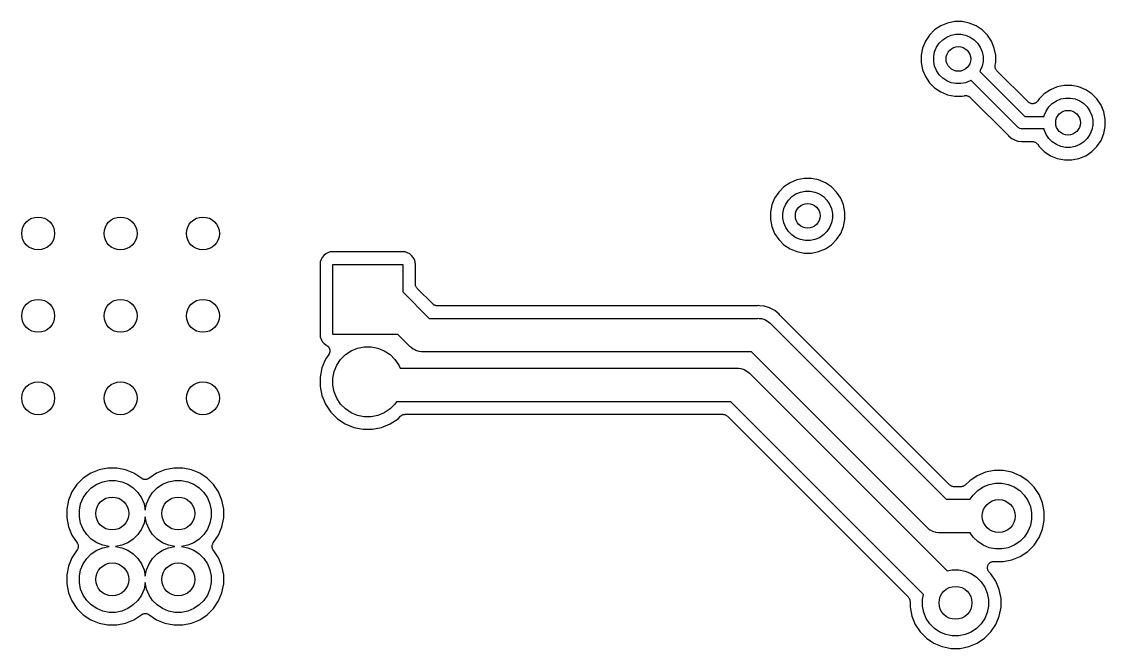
# Model space of a CAD drawing. Extents: x 0.48 to 2.43, y -7.79 to -4.85.
# Drawn here: x 0.992 to 1.51, y -6.706 to -6.407 of the extents above; entities that cross this region are included whole.
import ezdxf

# ---------------------------------------------------------------- set-up
doc = ezdxf.new("R2010")
doc.units = 0
doc.header["$MEASUREMENT"] = 0
doc.layers.add('BLACK', color=7, linetype='CONTINUOUS')

msp = doc.modelspace()

# ---------------------------------------------------------------- linework, layer by layer
at = {"layer": 'BLACK', "linetype": 'CONTINUOUS'}
for p, q in [((1.43131, -6.40864), (1.42839, -6.41059)), ((1.43455, -6.4073), (1.43131, -6.40864)), ((1.43799, -6.40662), (1.43455, -6.4073)), ((1.4415, -6.40662), (1.43799, -6.40662)), ((1.44494, -6.4073), (1.4415, -6.40662)), ((1.44818, -6.40864), (1.44494, -6.4073)), ((1.4511, -6.41059), (1.44818, -6.40864)), ((1.42591, -6.41307), (1.42396, -6.41599)), ((1.42839, -6.41059), (1.42591, -6.41307)), ((1.43057, -6.4169), (1.43222, -6.41525)), ((1.43222, -6.41525), (1.43415, -6.41396)), ((1.43415, -6.41396), (1.4363, -6.41307)), ((1.4363, -6.41307), (1.43858, -6.41262)), ((1.43858, -6.41262), (1.44091, -6.41262)), ((1.44091, -6.41262), (1.44319, -6.41307)), ((1.44319, -6.41307), (1.44534, -6.41396)), ((1.44534, -6.41396), (1.44727, -6.41525)), ((1.44727, -6.41525), (1.44892, -6.4169)), ((1.45358, -6.41307), (1.4511, -6.41059)), ((1.45553, -6.41599), (1.45358, -6.41307)), ((1.42262, -6.41923), (1.42193, -6.42267)), ((1.42396, -6.41599), (1.42262, -6.41923)), ((1.42839, -6.42098), (1.42928, -6.41883)), ((1.42928, -6.41883), (1.43057, -6.4169)), ((1.44892, -6.4169), (1.45021, -6.41883)), ((1.45021, -6.41883), (1.4511, -6.42098)), ((1.45687, -6.41923), (1.45553, -6.41599)), ((1.45756, -6.42267), (1.45687, -6.41923)), ((1.42193, -6.42267), (1.42193, -6.42618)), ((1.42793, -6.42327), (1.42839, -6.42098)), ((1.42793, -6.42559), (1.42793, -6.42327)), ((1.42839, -6.42787), (1.42793, -6.42559)), ((1.4511, -6.42098), (1.45156, -6.42327)), ((1.45156, -6.42559), (1.4511, -6.42787)), ((1.45156, -6.42327), (1.45156, -6.42559)), ((1.45756, -6.42618), (1.45756, -6.42267)), ((1.42193, -6.42618), (1.42262, -6.42962)), ((1.42262, -6.42962), (1.42396, -6.43287)), ((1.42928, -6.43002), (1.42839, -6.42787)), ((1.43057, -6.43196), (1.42928, -6.43002)), ((1.45021, -6.43002), (1.44996, -6.4304)), ((1.44996, -6.4304), (1.47148, -6.45192)), ((1.4511, -6.42787), (1.45021, -6.43002)), ((1.45726, -6.42794), (1.45729, -6.42766)), ((1.45726, -6.42795), (1.45726, -6.42794)), ((1.45726, -6.42797), (1.45726, -6.42795)), ((1.45729, -6.42824), (1.45726, -6.42797)), ((1.45729, -6.42766), (1.45732, -6.42739)), ((1.45731, -6.42852), (1.45729, -6.42824)), ((1.45731, -6.42854), (1.45731, -6.42852)), ((1.45732, -6.42855), (1.45731, -6.42854)), ((1.45732, -6.42739), (1.45756, -6.42618)), ((1.4574, -6.42882), (1.45732, -6.42855)), ((1.45747, -6.42909), (1.4574, -6.42882)), ((1.45748, -6.4291), (1.45747, -6.42909)), ((1.45748, -6.42911), (1.45748, -6.4291)), ((1.45761, -6.42936), (1.45748, -6.42911)), ((1.45774, -6.42961), (1.45761, -6.42936)), ((1.45775, -6.42962), (1.45774, -6.42961)), ((1.45776, -6.42963), (1.45775, -6.42962)), ((1.45793, -6.42984), (1.45776, -6.42963)), ((1.45811, -6.43006), (1.45793, -6.42984)), ((1.45813, -6.43008), (1.45811, -6.43006)), ((1.45814, -6.43009), (1.45813, -6.43008)), ((1.45813, -6.43008), (1.45813, -6.43008)), ((1.45813, -6.43008), (1.45813, -6.43008)), ((1.47303, -6.44499), (1.45814, -6.43009)), ((1.42396, -6.43287), (1.42591, -6.43578)), ((1.42591, -6.43578), (1.42839, -6.43826)), ((1.43222, -6.4336), (1.43057, -6.43196)), ((1.43415, -6.4349), (1.43222, -6.4336)), ((1.4363, -6.43579), (1.43415, -6.4349)), ((1.43858, -6.43624), (1.4363, -6.43579)), ((1.44091, -6.43624), (1.43858, -6.43624)), ((1.44319, -6.43579), (1.44091, -6.43624)), ((1.44534, -6.4349), (1.44319, -6.43579)), ((1.44572, -6.43464), (1.44534, -6.4349)), ((1.46801, -6.45694), (1.44572, -6.43464)), ((1.42839, -6.43826), (1.43131, -6.44021)), ((1.43131, -6.44021), (1.43455, -6.44156)), ((1.43455, -6.44156), (1.43799, -6.44224)), ((1.48077, -6.44109), (1.47829, -6.44357)), ((1.48369, -6.43914), (1.48077, -6.44109)), ((1.48693, -6.43779), (1.48369, -6.43914)), ((1.49037, -6.43711), (1.48693, -6.43779)), ((1.49388, -6.43711), (1.49037, -6.43711)), ((1.49732, -6.43779), (1.49388, -6.43711)), ((1.50056, -6.43914), (1.49732, -6.43779)), ((1.50348, -6.44109), (1.50056, -6.43914)), ((1.50596, -6.44357), (1.50348, -6.44109)), ((1.43799, -6.44224), (1.4415, -6.44224)), ((1.4415, -6.44224), (1.4427, -6.442)), ((1.4427, -6.442), (1.44272, -6.442)), ((1.44272, -6.442), (1.44274, -6.44199)), ((1.44272, -6.442), (1.44272, -6.442)), ((1.44272, -6.442), (1.44272, -6.442)), ((1.44274, -6.44199), (1.44303, -6.44197)), ((1.44303, -6.44197), (1.4433, -6.44194)), ((1.4433, -6.44194), (1.44331, -6.44194)), ((1.44331, -6.44194), (1.44333, -6.44194)), ((1.44333, -6.44194), (1.4436, -6.44197)), ((1.4436, -6.44197), (1.44388, -6.442)), ((1.44388, -6.442), (1.4439, -6.44201)), ((1.4439, -6.44201), (1.44391, -6.44201)), ((1.44391, -6.44201), (1.44417, -6.44209)), ((1.44417, -6.44209), (1.44444, -6.44217)), ((1.44444, -6.44217), (1.44445, -6.44218)), ((1.44445, -6.44218), (1.44447, -6.44218)), ((1.44447, -6.44218), (1.44471, -6.44232)), ((1.44471, -6.44232), (1.44496, -6.44245)), ((1.44496, -6.44245), (1.44497, -6.44246)), ((1.44497, -6.44246), (1.44498, -6.44247)), ((1.44498, -6.44247), (1.44519, -6.44264)), ((1.44519, -6.44264), (1.44541, -6.44282)), ((1.44541, -6.44282), (1.46346, -6.46087)), ((1.47325, -6.44517), (1.47303, -6.44499)), ((1.47347, -6.44535), (1.47325, -6.44517)), ((1.47348, -6.44535), (1.47347, -6.44535)), ((1.47348, -6.44536), (1.47348, -6.44535)), ((1.47373, -6.44549), (1.47348, -6.44536)), ((1.47398, -6.44563), (1.47373, -6.44549)), ((1.47399, -6.44563), (1.47398, -6.44563)), ((1.474, -6.44564), (1.47399, -6.44563)), ((1.47427, -6.44572), (1.474, -6.44564)), ((1.47454, -6.4458), (1.47427, -6.44572)), ((1.47455, -6.4458), (1.47454, -6.4458)), ((1.47456, -6.44581), (1.47455, -6.4458)), ((1.47484, -6.44583), (1.47456, -6.44581)), ((1.47512, -6.44587), (1.47484, -6.44583)), ((1.47513, -6.44586), (1.47512, -6.44587)), ((1.47514, -6.44587), (1.47513, -6.44586)), ((1.47543, -6.44584), (1.47514, -6.44587)), ((1.47571, -6.44581), (1.47543, -6.44584)), ((1.47572, -6.44581), (1.47571, -6.44581)), ((1.476, -6.44573), (1.47572, -6.44581)), ((1.47572, -6.44581), (1.47572, -6.44581)), ((1.47627, -6.44565), (1.476, -6.44573)), ((1.47628, -6.44565), (1.47627, -6.44565)), ((1.47629, -6.44564), (1.47628, -6.44565)), ((1.47654, -6.44551), (1.47629, -6.44564)), ((1.47679, -6.44538), (1.47654, -6.44551)), ((1.4768, -6.44537), (1.47679, -6.44538)), ((1.47702, -6.44519), (1.4768, -6.44537)), ((1.4768, -6.44537), (1.4768, -6.44537)), ((1.47725, -6.44501), (1.47702, -6.44519)), ((1.47726, -6.445), (1.47725, -6.44501)), ((1.47725, -6.44501), (1.47725, -6.44501)), ((1.47744, -6.44479), (1.47726, -6.445)), ((1.47762, -6.44457), (1.47744, -6.44479)), ((1.47763, -6.44455), (1.47762, -6.44457)), ((1.47765, -6.44453), (1.47763, -6.44455)), ((1.47763, -6.44455), (1.47763, -6.44455)), ((1.47763, -6.44455), (1.47763, -6.44455)), ((1.47829, -6.44357), (1.47765, -6.44453)), ((1.48295, -6.44739), (1.4846, -6.44575)), ((1.4846, -6.44575), (1.48653, -6.44445)), ((1.48653, -6.44445), (1.48868, -6.44356)), ((1.48868, -6.44356), (1.49096, -6.44311)), ((1.49096, -6.44311), (1.49329, -6.44311)), ((1.49329, -6.44311), (1.49557, -6.44356)), ((1.49557, -6.44356), (1.49772, -6.44445)), ((1.49772, -6.44445), (1.49966, -6.44575)), ((1.49966, -6.44575), (1.5013, -6.44739)), ((1.50791, -6.44648), (1.50596, -6.44357)), ((1.50925, -6.44973), (1.50791, -6.44648)), ((1.47148, -6.45192), (1.48068, -6.45192)), ((1.48068, -6.45192), (1.48077, -6.45148)), ((1.48077, -6.45148), (1.48166, -6.44933)), ((1.48166, -6.44933), (1.48295, -6.44739)), ((1.5013, -6.44739), (1.50259, -6.44933)), ((1.50259, -6.44933), (1.50348, -6.45148)), ((1.50348, -6.45148), (1.50394, -6.45376)), ((1.50994, -6.45317), (1.50925, -6.44973)), ((1.46811, -6.45705), (1.46801, -6.45694)), ((1.46835, -6.45726), (1.46811, -6.45705)), ((1.50394, -6.45608), (1.50348, -6.45837)), ((1.50394, -6.45376), (1.50394, -6.45608)), ((1.50925, -6.46012), (1.50994, -6.45668)), ((1.50994, -6.45668), (1.50994, -6.45317)), ((1.46346, -6.46087), (1.46349, -6.4609)), ((1.46349, -6.4609), (1.46357, -6.461)), ((1.46357, -6.461), (1.46365, -6.46109)), ((1.46365, -6.46109), (1.46384, -6.46132)), ((1.46384, -6.46132), (1.46521, -6.46244)), ((1.46856, -6.45743), (1.46835, -6.45726)), ((1.4688, -6.45756), (1.46856, -6.45743)), ((1.46908, -6.45771), (1.4688, -6.45756)), ((1.46965, -6.45788), (1.46908, -6.45771)), ((1.47009, -6.45792), (1.46965, -6.45788)), ((1.47024, -6.45794), (1.47009, -6.45792)), ((1.47009, -6.45792), (1.47009, -6.45792)), ((1.47038, -6.45792), (1.47024, -6.45794)), ((1.48068, -6.45792), (1.47038, -6.45792)), ((1.48077, -6.45837), (1.48068, -6.45792)), ((1.48166, -6.46052), (1.48077, -6.45837)), ((1.48295, -6.46245), (1.48166, -6.46052)), ((1.50259, -6.46052), (1.5013, -6.46245)), ((1.50348, -6.45837), (1.50259, -6.46052)), ((1.50791, -6.46336), (1.50925, -6.46012)), ((1.46521, -6.46244), (1.46678, -6.46328)), ((1.46678, -6.46328), (1.46807, -6.46367)), ((1.46807, -6.46367), (1.46847, -6.46379)), ((1.46847, -6.46379), (1.46994, -6.46394)), ((1.46994, -6.46394), (1.46994, -6.46394)), ((1.46994, -6.46394), (1.47024, -6.46396)), ((1.47024, -6.46396), (1.47053, -6.46394)), ((1.47053, -6.46394), (1.47057, -6.46393)), ((1.47057, -6.46393), (1.4707, -6.46393)), ((1.4707, -6.46393), (1.47083, -6.46392)), ((1.47083, -6.46392), (1.47511, -6.46392)), ((1.47511, -6.46392), (1.47513, -6.46392)), ((1.47513, -6.46392), (1.47513, -6.46392)), ((1.47513, -6.46392), (1.47513, -6.46392)), ((1.47513, -6.46392), (1.47516, -6.46392)), ((1.47516, -6.46392), (1.47544, -6.46395)), ((1.47544, -6.46395), (1.47571, -6.46398)), ((1.47571, -6.46398), (1.47572, -6.46399)), ((1.47572, -6.46399), (1.47574, -6.46399)), ((1.47574, -6.46399), (1.47601, -6.46407)), ((1.47601, -6.46407), (1.47627, -6.46415)), ((1.47627, -6.46415), (1.47628, -6.46416)), ((1.47628, -6.46416), (1.4763, -6.46416)), ((1.4763, -6.46416), (1.47654, -6.4643)), ((1.47654, -6.4643), (1.47679, -6.46443)), ((1.47679, -6.46443), (1.4768, -6.46444)), ((1.4768, -6.46444), (1.47681, -6.46445)), ((1.47681, -6.46445), (1.47702, -6.46463)), ((1.47702, -6.46463), (1.47724, -6.4648)), ((1.47724, -6.4648), (1.47725, -6.46481)), ((1.47725, -6.46481), (1.47726, -6.46482)), ((1.47726, -6.46482), (1.47743, -6.46504)), ((1.47743, -6.46504), (1.47761, -6.46525)), ((1.47761, -6.46525), (1.47829, -6.46627)), ((1.47829, -6.46627), (1.48077, -6.46876)), ((1.4846, -6.4641), (1.48295, -6.46245)), ((1.48653, -6.46539), (1.4846, -6.4641)), ((1.48868, -6.46628), (1.48653, -6.46539)), ((1.49096, -6.46673), (1.48868, -6.46628)), ((1.49329, -6.46673), (1.49096, -6.46673)), ((1.49557, -6.46628), (1.49329, -6.46673)), ((1.49772, -6.46539), (1.49557, -6.46628)), ((1.49966, -6.4641), (1.49772, -6.46539)), ((1.5013, -6.46245), (1.49966, -6.4641)), ((1.50348, -6.46876), (1.50596, -6.46628)), ((1.50596, -6.46628), (1.50791, -6.46336)), ((1.48077, -6.46876), (1.48369, -6.47071)), ((1.48369, -6.47071), (1.48693, -6.47205)), ((1.48693, -6.47205), (1.49037, -6.47273)), ((1.49388, -6.47273), (1.49732, -6.47205)), ((1.49732, -6.47205), (1.50056, -6.47071)), ((1.50056, -6.47071), (1.50348, -6.46876)), ((1.49037, -6.47273), (1.49388, -6.47273)), ((1.36252, -6.48228), (1.35928, -6.48363)), ((1.36596, -6.4816), (1.36252, -6.48228)), ((1.36947, -6.4816), (1.36596, -6.4816)), ((1.37291, -6.48228), (1.36947, -6.4816)), ((1.37615, -6.48363), (1.37291, -6.48228)), ((1.35388, -6.48806), (1.35193, -6.49097)), ((1.35636, -6.48557), (1.35388, -6.48806)), ((1.35928, -6.48363), (1.35636, -6.48557)), ((1.36212, -6.48894), (1.36427, -6.48805)), ((1.36427, -6.48805), (1.36655, -6.4876)), ((1.36655, -6.4876), (1.36888, -6.4876)), ((1.36888, -6.4876), (1.37116, -6.48805)), ((1.37116, -6.48805), (1.37331, -6.48894)), ((1.37907, -6.48557), (1.37615, -6.48363)), ((1.38155, -6.48806), (1.37907, -6.48557)), ((1.3835, -6.49097), (1.38155, -6.48806)), ((1.35193, -6.49097), (1.35059, -6.49421)), ((1.35725, -6.49381), (1.35854, -6.49188)), ((1.35854, -6.49188), (1.36019, -6.49024)), ((1.36019, -6.49024), (1.36212, -6.48894)), ((1.37331, -6.48894), (1.37525, -6.49024)), ((1.37525, -6.49024), (1.37689, -6.49188)), ((1.37689, -6.49188), (1.37818, -6.49381)), ((1.38484, -6.49421), (1.3835, -6.49097)), ((1.35059, -6.49421), (1.34991, -6.49766)), ((1.34991, -6.49766), (1.34991, -6.50116)), ((1.35591, -6.49825), (1.35636, -6.49596)), ((1.35591, -6.50057), (1.35591, -6.49825)), ((1.35636, -6.49596), (1.35725, -6.49381)), ((1.37818, -6.49381), (1.37907, -6.49596)), ((1.37907, -6.49596), (1.37953, -6.49825)), ((1.37953, -6.49825), (1.37953, -6.50057)), ((1.38553, -6.49766), (1.38484, -6.49421)), ((1.38553, -6.50116), (1.38553, -6.49766)), ((1.34991, -6.50116), (1.35059, -6.5046)), ((1.35636, -6.50285), (1.35591, -6.50057)), ((1.35725, -6.505), (1.35636, -6.50285)), ((1.37907, -6.50285), (1.37818, -6.505)), ((1.37953, -6.50057), (1.37907, -6.50285)), ((1.38484, -6.5046), (1.38553, -6.50116)), ((1.35059, -6.5046), (1.35193, -6.50785)), ((1.35193, -6.50785), (1.35388, -6.51076)), ((1.35854, -6.50694), (1.35725, -6.505)), ((1.36019, -6.50858), (1.35854, -6.50694)), ((1.36212, -6.50988), (1.36019, -6.50858)), ((1.37525, -6.50858), (1.37331, -6.50988)), ((1.37689, -6.50694), (1.37525, -6.50858)), ((1.37818, -6.505), (1.37689, -6.50694)), ((1.38155, -6.51076), (1.3835, -6.50785)), ((1.3835, -6.50785), (1.38484, -6.5046)), ((1.35388, -6.51076), (1.35636, -6.51324)), ((1.35636, -6.51324), (1.35928, -6.51519)), ((1.36427, -6.51077), (1.36212, -6.50988)), ((1.36655, -6.51122), (1.36427, -6.51077)), ((1.36888, -6.51122), (1.36655, -6.51122)), ((1.37116, -6.51077), (1.36888, -6.51122)), ((1.37331, -6.50988), (1.37116, -6.51077)), ((1.37615, -6.51519), (1.37907, -6.51324)), ((1.37907, -6.51324), (1.38155, -6.51076)), ((1.13648, -6.51837), (1.13573, -6.51929)), ((1.1374, -6.51762), (1.13648, -6.51837)), ((1.13844, -6.51707), (1.1374, -6.51762)), ((1.13957, -6.51672), (1.13844, -6.51707)), ((1.1409, -6.51659), (1.13957, -6.51672)), ((1.17407, -6.51659), (1.1409, -6.51659)), ((1.17539, -6.51672), (1.17407, -6.51659)), ((1.17652, -6.51707), (1.17539, -6.51672)), ((1.17756, -6.51762), (1.17652, -6.51707)), ((1.17848, -6.51837), (1.17756, -6.51762)), ((1.17923, -6.51929), (1.17848, -6.51837)), ((1.35928, -6.51519), (1.36252, -6.51654)), ((1.36252, -6.51654), (1.36596, -6.51722)), ((1.36596, -6.51722), (1.36947, -6.51722)), ((1.36947, -6.51722), (1.37291, -6.51654)), ((1.37291, -6.51654), (1.37615, -6.51519)), ((1.13483, -6.52146), (1.1347, -6.52279)), ((1.1347, -6.52279), (1.1347, -6.55595)), ((1.13518, -6.52033), (1.13483, -6.52146)), ((1.13573, -6.51929), (1.13518, -6.52033)), ((1.14075, -6.5561), (1.14075, -6.52264)), ((1.14075, -6.52264), (1.17421, -6.52264)), ((1.17421, -6.52264), (1.17421, -6.53573)), ((1.17978, -6.52033), (1.17923, -6.51929)), ((1.18013, -6.52146), (1.17978, -6.52033)), ((1.18026, -6.52279), (1.18013, -6.52146)), ((1.18026, -6.53205), (1.18026, -6.52279)), ((1.18028, -6.53232), (1.18026, -6.53205)), ((1.18031, -6.5326), (1.18028, -6.53232)), ((1.18031, -6.53262), (1.18031, -6.5326)), ((1.18031, -6.53263), (1.18031, -6.53262)), ((1.18039, -6.5329), (1.18031, -6.53263)), ((1.18047, -6.53316), (1.18039, -6.5329)), ((1.18048, -6.53318), (1.18047, -6.53316)), ((1.18048, -6.53319), (1.18048, -6.53318)), ((1.18061, -6.53344), (1.18048, -6.53319)), ((1.18074, -6.53368), (1.18061, -6.53344)), ((1.18075, -6.5337), (1.18074, -6.53368)), ((1.18076, -6.53371), (1.18075, -6.5337)), ((1.18093, -6.53392), (1.18076, -6.53371)), ((1.18111, -6.53414), (1.18093, -6.53392)), ((1.18113, -6.53416), (1.18111, -6.53414)), ((1.18113, -6.53417), (1.18113, -6.53416)), ((1.18113, -6.53416), (1.18113, -6.53416)), ((1.18113, -6.53416), (1.18113, -6.53416)), ((1.18853, -6.54156), (1.18113, -6.53417)), ((1.17421, -6.53573), (1.18692, -6.54844)), ((1.18874, -6.54174), (1.18853, -6.54156)), ((1.18895, -6.54192), (1.18874, -6.54174)), ((1.18897, -6.54192), (1.18895, -6.54192)), ((1.18898, -6.54193), (1.18897, -6.54192)), ((1.18922, -6.54206), (1.18898, -6.54193)), ((1.18947, -6.5422), (1.18922, -6.54206)), ((1.18948, -6.5422), (1.18947, -6.5422)), ((1.18949, -6.54221), (1.18948, -6.5422)), ((1.18976, -6.54229), (1.18949, -6.54221)), ((1.19002, -6.54237), (1.18976, -6.54229)), ((1.19004, -6.54238), (1.19002, -6.54237)), ((1.19005, -6.54238), (1.19004, -6.54238)), ((1.19033, -6.54241), (1.19005, -6.54238)), ((1.19061, -6.54244), (1.19033, -6.54241)), ((1.19064, -6.54244), (1.19061, -6.54244)), ((1.19065, -6.54244), (1.19064, -6.54244)), ((1.19064, -6.54244), (1.19064, -6.54244)), ((1.19064, -6.54244), (1.19064, -6.54244)), ((1.34329, -6.54244), (1.19065, -6.54244)), ((1.34342, -6.54243), (1.34329, -6.54244)), ((1.34355, -6.54243), (1.34342, -6.54243)), ((1.34359, -6.54243), (1.34355, -6.54243)), ((1.34413, -6.54237), (1.34359, -6.54243)), ((1.34467, -6.54243), (1.34413, -6.54237)), ((1.34687, -6.54264), (1.34467, -6.54243)), ((1.34951, -6.54344), (1.34687, -6.54264)), ((1.35194, -6.54474), (1.34951, -6.54344)), ((1.35408, -6.54649), (1.35194, -6.54474)), ((1.18692, -6.54844), (1.34374, -6.54844)), ((1.34374, -6.54844), (1.34413, -6.5484)), ((1.34413, -6.5484), (1.34452, -6.54844)), ((1.34452, -6.54844), (1.34452, -6.54844)), ((1.34452, -6.54844), (1.3457, -6.54856)), ((1.3457, -6.54856), (1.34721, -6.54901)), ((1.34721, -6.54901), (1.34859, -6.54976)), ((1.34859, -6.54976), (1.34981, -6.55076)), ((1.35442, -6.54691), (1.35408, -6.54649)), ((1.35451, -6.547), (1.35442, -6.54691)), ((1.35459, -6.5471), (1.35451, -6.547)), ((1.35462, -6.54713), (1.35459, -6.5471)), ((1.3686, -6.56111), (1.35462, -6.54713)), ((1.34981, -6.55076), (1.35006, -6.55106)), ((1.35006, -6.55106), (1.36405, -6.56505)), ((1.1347, -6.55595), (1.13483, -6.55728)), ((1.13483, -6.55728), (1.13518, -6.55841)), ((1.13518, -6.55841), (1.13573, -6.55945)), ((1.13573, -6.55945), (1.13648, -6.56037)), ((1.13648, -6.56037), (1.1374, -6.56112)), ((1.17195, -6.5561), (1.14075, -6.5561)), ((1.17767, -6.56182), (1.17195, -6.5561)), ((1.13889, -6.56565), (1.13734, -6.56797)), ((1.1374, -6.56112), (1.13781, -6.56133)), ((1.13781, -6.56133), (1.13785, -6.56135)), ((1.13785, -6.56135), (1.13796, -6.56143)), ((1.13796, -6.56143), (1.13808, -6.5615)), ((1.13808, -6.5615), (1.1382, -6.5616)), ((1.1382, -6.5616), (1.13833, -6.56169)), ((1.13833, -6.56169), (1.13842, -6.56178)), ((1.13842, -6.56178), (1.13853, -6.56187)), ((1.13853, -6.56187), (1.13863, -6.56199)), ((1.13863, -6.56199), (1.13874, -6.56211)), ((1.13874, -6.56211), (1.13881, -6.56222)), ((1.13881, -6.56222), (1.1389, -6.56233)), ((1.13895, -6.56553), (1.13889, -6.56565)), ((1.1389, -6.56233), (1.13897, -6.56247)), ((1.13903, -6.56541), (1.13895, -6.56553)), ((1.13897, -6.56247), (1.13906, -6.5626)), ((1.13909, -6.56527), (1.13903, -6.56541)), ((1.13906, -6.5626), (1.13911, -6.56272)), ((1.13917, -6.56513), (1.13909, -6.56527)), ((1.13911, -6.56272), (1.13917, -6.56284)), ((1.13917, -6.56284), (1.13922, -6.56299)), ((1.13921, -6.565), (1.13917, -6.56513)), ((1.13926, -6.56487), (1.13921, -6.565)), ((1.13922, -6.56299), (1.13927, -6.56314)), ((1.13929, -6.56472), (1.13926, -6.56487)), ((1.13927, -6.56314), (1.1393, -6.56327)), ((1.13934, -6.56457), (1.13929, -6.56472)), ((1.1393, -6.56327), (1.13934, -6.56341)), ((1.13934, -6.56341), (1.13935, -6.56356)), ((1.13935, -6.56443), (1.13934, -6.56457)), ((1.13935, -6.56356), (1.13938, -6.56372)), ((1.13938, -6.5643), (1.13935, -6.56443)), ((1.13938, -6.56372), (1.13938, -6.56385)), ((1.13938, -6.56385), (1.13939, -6.56399)), ((1.13939, -6.56399), (1.13938, -6.56414)), ((1.13938, -6.56414), (1.13938, -6.5643)), ((1.14448, -6.56807), (1.14681, -6.56574)), ((1.14681, -6.56574), (1.14955, -6.56391)), ((1.14955, -6.56391), (1.1526, -6.56265)), ((1.1526, -6.56265), (1.15583, -6.56201)), ((1.15583, -6.56201), (1.15913, -6.56201)), ((1.15913, -6.56201), (1.16236, -6.56265)), ((1.16236, -6.56265), (1.16541, -6.56391)), ((1.16541, -6.56391), (1.16815, -6.56574)), ((1.16815, -6.56574), (1.17048, -6.56807)), ((1.17792, -6.56212), (1.17767, -6.56182)), ((1.17823, -6.56238), (1.17792, -6.56212)), ((1.17914, -6.56312), (1.17823, -6.56238)), ((1.17967, -6.56341), (1.17914, -6.56312)), ((1.18053, -6.56387), (1.17967, -6.56341)), ((1.18204, -6.56432), (1.18053, -6.56387)), ((1.18321, -6.56444), (1.18204, -6.56432)), ((1.18361, -6.56448), (1.18321, -6.56444)), ((1.18321, -6.56444), (1.18321, -6.56444)), ((1.184, -6.56444), (1.18361, -6.56448)), ((1.34082, -6.56444), (1.184, -6.56444)), ((1.35274, -6.57636), (1.34082, -6.56444)), ((1.36405, -6.56505), (1.36405, -6.56505)), ((1.36405, -6.56505), (1.43394, -6.63494)), ((1.3686, -6.56112), (1.3686, -6.56111)), ((1.43554, -6.62806), (1.3686, -6.56112)), ((1.13734, -6.56797), (1.13562, -6.57211)), ((1.14139, -6.57386), (1.14265, -6.57081)), ((1.14265, -6.57081), (1.14448, -6.56807)), ((1.17048, -6.56807), (1.17231, -6.57081)), ((1.17231, -6.57081), (1.17293, -6.57231)), ((1.13562, -6.57211), (1.13475, -6.5765)), ((1.14075, -6.57709), (1.14139, -6.57386)), ((1.17293, -6.57231), (1.33385, -6.57231)), ((1.33385, -6.57231), (1.33424, -6.57228)), ((1.33424, -6.57228), (1.33463, -6.57231)), ((1.33463, -6.57231), (1.33463, -6.57231)), ((1.33463, -6.57231), (1.33581, -6.57243)), ((1.33581, -6.57243), (1.33732, -6.57289)), ((1.33732, -6.57289), (1.33871, -6.57363)), ((1.33871, -6.57363), (1.33992, -6.57463)), ((1.33992, -6.57463), (1.34017, -6.57494)), ((1.34017, -6.57494), (1.4344, -6.66916)), ((1.13475, -6.5765), (1.13475, -6.58098)), ((1.13475, -6.58098), (1.13562, -6.58537)), ((1.14075, -6.58039), (1.14075, -6.57709)), ((1.14139, -6.58362), (1.14075, -6.58039)), ((1.42469, -6.64832), (1.35274, -6.57636)), ((1.35274, -6.57636), (1.35274, -6.57636)), ((1.13562, -6.58537), (1.13734, -6.58951)), ((1.14265, -6.58667), (1.14139, -6.58362)), ((1.13734, -6.58951), (1.13982, -6.59323)), ((1.14448, -6.58941), (1.14265, -6.58667)), ((1.14681, -6.59174), (1.14448, -6.58941)), ((1.14955, -6.59357), (1.14681, -6.59174)), ((1.16815, -6.59174), (1.16541, -6.59357)), ((1.17048, -6.58941), (1.16815, -6.59174)), ((1.17121, -6.58831), (1.17048, -6.58941)), ((1.33093, -6.58831), (1.17121, -6.58831)), ((1.42308, -6.68047), (1.33093, -6.58831)), ((1.13982, -6.59323), (1.14299, -6.5964)), ((1.14299, -6.5964), (1.14671, -6.59889)), ((1.1526, -6.59483), (1.14955, -6.59357)), ((1.15583, -6.59547), (1.1526, -6.59483)), ((1.15913, -6.59547), (1.15583, -6.59547)), ((1.16236, -6.59483), (1.15913, -6.59547)), ((1.16541, -6.59357), (1.16236, -6.59483)), ((1.16825, -6.59889), (1.17197, -6.5964)), ((1.17197, -6.5964), (1.17318, -6.59519)), ((1.17318, -6.59519), (1.1732, -6.59516)), ((1.17318, -6.59519), (1.17318, -6.59519)), ((1.17318, -6.59519), (1.17318, -6.59519)), ((1.17318, -6.59519), (1.17318, -6.59519)), ((1.1732, -6.59516), (1.17342, -6.59499)), ((1.17342, -6.59499), (1.17364, -6.59482)), ((1.17364, -6.59482), (1.17365, -6.59481)), ((1.17365, -6.59481), (1.17366, -6.5948)), ((1.17366, -6.5948), (1.17391, -6.59467)), ((1.17391, -6.59467), (1.17415, -6.59454)), ((1.17415, -6.59454), (1.17417, -6.59454)), ((1.17417, -6.59454), (1.17418, -6.59453)), ((1.17418, -6.59453), (1.17445, -6.59445)), ((1.17445, -6.59445), (1.17471, -6.59437)), ((1.17471, -6.59437), (1.17473, -6.59437)), ((1.17473, -6.59437), (1.17474, -6.59437)), ((1.17474, -6.59437), (1.17502, -6.59434)), ((1.17502, -6.59434), (1.1753, -6.59431)), ((1.1753, -6.59431), (1.3272, -6.59431)), ((1.3272, -6.59431), (1.32721, -6.59432)), ((1.32721, -6.59432), (1.32721, -6.59431)), ((1.32721, -6.59431), (1.32721, -6.59432)), ((1.32721, -6.59432), (1.32724, -6.59432)), ((1.32724, -6.59432), (1.32752, -6.59435)), ((1.32752, -6.59435), (1.32779, -6.59437)), ((1.32779, -6.59437), (1.32781, -6.59438)), ((1.32781, -6.59438), (1.32782, -6.59438)), ((1.32782, -6.59438), (1.32808, -6.59446)), ((1.32808, -6.59446), (1.32835, -6.59455)), ((1.32835, -6.59455), (1.32837, -6.59455)), ((1.32837, -6.59455), (1.32838, -6.59456)), ((1.32838, -6.59456), (1.32862, -6.59469)), ((1.32862, -6.59469), (1.32887, -6.59482)), ((1.32887, -6.59482), (1.32888, -6.59483)), ((1.32888, -6.59483), (1.32889, -6.59484)), ((1.32889, -6.59484), (1.3291, -6.59502)), ((1.3291, -6.59502), (1.32932, -6.59519)), ((1.32932, -6.59519), (1.41573, -6.6816)), ((1.14671, -6.59889), (1.15085, -6.6006)), ((1.15085, -6.6006), (1.15524, -6.60147)), ((1.15524, -6.60147), (1.15972, -6.60147)), ((1.15972, -6.60147), (1.16411, -6.6006)), ((1.16411, -6.6006), (1.16825, -6.59889)), ((1.02513, -6.62246), (1.02157, -6.62484)), ((1.02909, -6.62082), (1.02513, -6.62246)), ((1.03329, -6.61998), (1.02909, -6.62082)), ((1.03758, -6.61998), (1.03329, -6.61998)), ((1.04178, -6.62082), (1.03758, -6.61998)), ((1.04573, -6.62246), (1.04178, -6.62082)), ((1.04951, -6.62498), (1.04573, -6.62246)), ((1.05663, -6.62246), (1.05285, -6.62498)), ((1.06059, -6.62082), (1.05663, -6.62246)), ((1.06479, -6.61998), (1.06059, -6.62082)), ((1.06907, -6.61998), (1.06479, -6.61998)), ((1.07327, -6.62082), (1.06907, -6.61998)), ((1.07723, -6.62246), (1.07327, -6.62082)), ((1.08079, -6.62484), (1.07723, -6.62246)), ((1.45264, -6.62202), (1.44868, -6.62366)), ((1.45684, -6.62119), (1.45264, -6.62202)), ((1.46113, -6.62119), (1.45684, -6.62119)), ((1.46533, -6.62202), (1.46113, -6.62119)), ((1.46929, -6.62366), (1.46533, -6.62202)), ((1.01854, -6.62787), (1.01616, -6.63143)), ((1.02157, -6.62484), (1.01854, -6.62787)), ((1.02539, -6.6295), (1.02797, -6.62778)), ((1.02797, -6.62778), (1.03084, -6.62659)), ((1.03084, -6.62659), (1.03388, -6.62598)), ((1.03388, -6.62598), (1.03698, -6.62598)), ((1.03698, -6.62598), (1.04003, -6.62659)), ((1.04003, -6.62659), (1.04289, -6.62778)), ((1.04289, -6.62778), (1.04547, -6.6295)), ((1.04976, -6.62512), (1.04951, -6.62498)), ((1.05001, -6.62525), (1.04976, -6.62512)), ((1.05002, -6.62525), (1.05001, -6.62525)), ((1.05003, -6.62526), (1.05002, -6.62525)), ((1.0503, -6.62534), (1.05003, -6.62526)), ((1.05057, -6.62543), (1.0503, -6.62534)), ((1.05058, -6.62543), (1.05057, -6.62543)), ((1.05059, -6.62543), (1.05058, -6.62543)), ((1.05087, -6.62546), (1.05059, -6.62543)), ((1.05115, -6.62549), (1.05087, -6.62546)), ((1.05116, -6.62549), (1.05115, -6.62549)), ((1.05117, -6.62549), (1.05116, -6.62549)), ((1.05145, -6.62546), (1.05117, -6.62549)), ((1.05173, -6.62544), (1.05145, -6.62546)), ((1.05174, -6.62544), (1.05173, -6.62544)), ((1.05176, -6.62543), (1.05174, -6.62544)), ((1.05202, -6.62536), (1.05176, -6.62543)), ((1.05229, -6.62528), (1.05202, -6.62536)), ((1.0523, -6.62527), (1.05229, -6.62528)), ((1.05232, -6.62527), (1.0523, -6.62527)), ((1.05256, -6.62514), (1.05232, -6.62527)), ((1.05281, -6.62501), (1.05256, -6.62514)), ((1.05283, -6.62499), (1.05281, -6.62501)), ((1.05285, -6.62498), (1.05283, -6.62499)), ((1.05283, -6.62499), (1.05283, -6.62499)), ((1.05283, -6.62499), (1.05283, -6.62499)), ((1.05689, -6.6295), (1.05947, -6.62778)), ((1.05947, -6.62778), (1.06234, -6.62659)), ((1.06234, -6.62659), (1.06538, -6.62598)), ((1.06538, -6.62598), (1.06848, -6.62598)), ((1.06848, -6.62598), (1.07152, -6.62659)), ((1.07152, -6.62659), (1.07439, -6.62778)), ((1.07439, -6.62778), (1.07697, -6.6295)), ((1.08382, -6.62787), (1.08079, -6.62484)), ((1.0862, -6.63143), (1.08382, -6.62787)), ((1.44512, -6.62604), (1.44311, -6.62806)), ((1.44868, -6.62366), (1.44512, -6.62604)), ((1.45153, -6.62898), (1.45439, -6.62779)), ((1.45439, -6.62779), (1.45744, -6.62719)), ((1.45744, -6.62719), (1.46054, -6.62719)), ((1.46054, -6.62719), (1.46358, -6.62779)), ((1.46358, -6.62779), (1.46645, -6.62898)), ((1.47285, -6.62604), (1.46929, -6.62366)), ((1.47588, -6.62907), (1.47285, -6.62604)), ((1.01616, -6.63143), (1.01452, -6.63539)), ((1.02148, -6.63427), (1.0232, -6.63169)), ((1.0232, -6.63169), (1.02539, -6.6295)), ((1.04547, -6.6295), (1.04767, -6.63169)), ((1.04767, -6.63169), (1.04939, -6.63427)), ((1.05297, -6.63427), (1.0547, -6.63169)), ((1.0547, -6.63169), (1.05689, -6.6295)), ((1.07697, -6.6295), (1.07916, -6.63169)), ((1.07916, -6.63169), (1.08088, -6.63427)), ((1.08784, -6.63539), (1.0862, -6.63143)), ((1.43576, -6.62823), (1.43554, -6.62806)), ((1.43597, -6.62841), (1.43576, -6.62823)), ((1.43598, -6.62842), (1.43597, -6.62841)), ((1.436, -6.62843), (1.43598, -6.62842)), ((1.43624, -6.62856), (1.436, -6.62843)), ((1.43648, -6.62869), (1.43624, -6.62856)), ((1.4365, -6.6287), (1.43648, -6.62869)), ((1.43651, -6.62871), (1.4365, -6.6287)), ((1.43678, -6.62879), (1.43651, -6.62871)), ((1.43704, -6.62887), (1.43678, -6.62879)), ((1.43706, -6.62887), (1.43704, -6.62887)), ((1.43707, -6.62888), (1.43706, -6.62887)), ((1.43735, -6.62891), (1.43707, -6.62888)), ((1.43762, -6.62894), (1.43735, -6.62891)), ((1.43765, -6.62894), (1.43762, -6.62894)), ((1.43766, -6.62894), (1.43765, -6.62894)), ((1.43767, -6.62894), (1.43766, -6.62894)), ((1.43766, -6.62894), (1.43766, -6.62894)), ((1.44099, -6.62894), (1.43767, -6.62894)), ((1.44126, -6.62891), (1.44099, -6.62894)), ((1.44154, -6.62889), (1.44126, -6.62891)), ((1.44155, -6.62888), (1.44154, -6.62889)), ((1.44157, -6.62888), (1.44155, -6.62888)), ((1.44184, -6.6288), (1.44157, -6.62888)), ((1.4421, -6.62872), (1.44184, -6.6288)), ((1.44212, -6.62871), (1.4421, -6.62872)), ((1.44213, -6.62871), (1.44212, -6.62871)), ((1.44238, -6.62858), (1.44213, -6.62871)), ((1.44262, -6.62845), (1.44238, -6.62858)), ((1.44263, -6.62844), (1.44262, -6.62845)), ((1.44265, -6.62843), (1.44263, -6.62844)), ((1.44286, -6.62826), (1.44265, -6.62843)), ((1.44308, -6.62809), (1.44286, -6.62826)), ((1.4431, -6.62807), (1.44308, -6.62809)), ((1.44311, -6.62806), (1.4431, -6.62806)), ((1.4431, -6.62806), (1.4431, -6.62806)), ((1.4431, -6.62806), (1.4431, -6.62807)), ((1.44539, -6.63494), (1.44675, -6.6329)), ((1.44675, -6.6329), (1.44895, -6.6307)), ((1.44895, -6.6307), (1.45153, -6.62898)), ((1.46645, -6.62898), (1.46903, -6.6307)), ((1.46903, -6.6307), (1.47122, -6.6329)), ((1.47122, -6.6329), (1.47294, -6.63548)), ((1.47826, -6.63263), (1.47588, -6.62907)), ((1.4799, -6.63659), (1.47826, -6.63263)), ((1.01452, -6.63539), (1.01369, -6.63959)), ((1.01969, -6.64018), (1.02029, -6.63714)), ((1.02029, -6.63714), (1.02148, -6.63427)), ((1.04939, -6.63427), (1.05058, -6.63714)), ((1.05058, -6.63714), (1.05118, -6.64018)), ((1.05118, -6.64018), (1.05179, -6.63714)), ((1.05179, -6.63714), (1.05297, -6.63427)), ((1.08088, -6.63427), (1.08207, -6.63714)), ((1.08207, -6.63714), (1.08268, -6.64018)), ((1.08868, -6.63959), (1.08784, -6.63539)), ((1.43394, -6.63494), (1.44539, -6.63494)), ((1.47294, -6.63548), (1.47413, -6.63834)), ((1.47413, -6.63834), (1.47473, -6.64139)), ((1.48073, -6.64079), (1.4799, -6.63659)), ((1.01369, -6.63959), (1.01369, -6.64387)), ((1.01969, -6.64328), (1.01969, -6.64018)), ((1.02029, -6.64633), (1.01969, -6.64328)), ((1.05118, -6.64328), (1.05058, -6.64633)), ((1.05179, -6.64633), (1.05118, -6.64328)), ((1.08268, -6.64328), (1.08207, -6.64633)), ((1.08268, -6.64018), (1.08268, -6.64328)), ((1.08868, -6.64387), (1.08868, -6.63959)), ((1.47473, -6.64139), (1.47473, -6.64449)), ((1.48073, -6.64508), (1.48073, -6.64079)), ((1.01369, -6.64387), (1.01452, -6.64808)), ((1.01452, -6.64808), (1.01616, -6.65203)), ((1.02148, -6.64919), (1.02029, -6.64633)), ((1.05058, -6.64633), (1.04939, -6.64919)), ((1.05297, -6.64919), (1.05179, -6.64633)), ((1.08207, -6.64633), (1.08088, -6.64919)), ((1.0862, -6.65203), (1.08784, -6.64808)), ((1.08784, -6.64808), (1.08868, -6.64387)), ((1.42494, -6.64862), (1.42469, -6.64832)), ((1.42525, -6.64887), (1.42494, -6.64862)), ((1.47413, -6.64753), (1.47294, -6.6504)), ((1.47473, -6.64449), (1.47413, -6.64753)), ((1.4799, -6.64928), (1.48073, -6.64508)), ((1.01616, -6.65203), (1.01869, -6.65581)), ((1.0232, -6.65177), (1.02148, -6.64919)), ((1.02539, -6.65396), (1.0232, -6.65177)), ((1.04767, -6.65177), (1.04547, -6.65396)), ((1.04939, -6.64919), (1.04767, -6.65177)), ((1.0547, -6.65177), (1.05297, -6.64919)), ((1.05689, -6.65396), (1.0547, -6.65177)), ((1.07916, -6.65177), (1.07697, -6.65396)), ((1.08088, -6.64919), (1.07916, -6.65177)), ((1.08368, -6.65581), (1.0862, -6.65203)), ((1.42616, -6.64962), (1.42525, -6.64887)), ((1.42634, -6.64971), (1.42616, -6.64962)), ((1.42755, -6.65036), (1.42634, -6.64971)), ((1.42906, -6.65082), (1.42755, -6.65036)), ((1.43023, -6.65094), (1.42906, -6.65082)), ((1.43062, -6.65097), (1.43023, -6.65094)), ((1.43023, -6.65094), (1.43023, -6.65094)), ((1.43102, -6.65094), (1.43062, -6.65097)), ((1.44539, -6.65094), (1.43102, -6.65094)), ((1.44675, -6.65297), (1.44539, -6.65094)), ((1.44895, -6.65517), (1.44675, -6.65297)), ((1.47122, -6.65297), (1.46903, -6.65517)), ((1.47294, -6.6504), (1.47122, -6.65297)), ((1.47588, -6.6568), (1.47826, -6.65324)), ((1.47826, -6.65324), (1.4799, -6.64928)), ((1.01869, -6.65581), (1.01869, -6.65583)), ((1.01869, -6.65583), (1.01869, -6.65583)), ((1.01869, -6.65583), (1.01869, -6.65583)), ((1.01869, -6.65583), (1.01871, -6.65585)), ((1.01882, -6.6589), (1.01869, -6.65915)), ((1.01871, -6.65585), (1.01884, -6.6561)), ((1.01895, -6.65865), (1.01882, -6.6589)), ((1.01884, -6.6561), (1.01897, -6.65634)), ((1.01896, -6.65864), (1.01895, -6.65865)), ((1.01904, -6.65836), (1.01896, -6.65863)), ((1.01896, -6.65863), (1.01896, -6.65864)), ((1.01897, -6.65634), (1.01897, -6.65636)), ((1.01897, -6.65636), (1.01898, -6.65637)), ((1.01898, -6.65637), (1.01906, -6.65664)), ((1.01913, -6.6581), (1.01904, -6.65836)), ((1.01906, -6.65664), (1.01914, -6.65691)), ((1.01916, -6.65779), (1.01913, -6.65807)), ((1.01913, -6.65807), (1.01913, -6.65808)), ((1.01913, -6.65808), (1.01913, -6.6581)), ((1.01914, -6.65691), (1.01914, -6.65692)), ((1.01914, -6.65692), (1.01914, -6.65693)), ((1.01914, -6.65693), (1.01916, -6.65721)), ((1.01916, -6.65721), (1.01919, -6.65749)), ((1.01919, -6.65751), (1.01916, -6.65779)), ((1.01919, -6.65749), (1.01919, -6.6575)), ((1.01919, -6.6575), (1.01919, -6.65751)), ((1.02797, -6.65569), (1.02539, -6.65396)), ((1.03084, -6.65688), (1.02797, -6.65569)), ((1.02797, -6.65927), (1.03084, -6.65809)), ((1.03388, -6.65748), (1.03084, -6.65688)), ((1.03084, -6.65809), (1.03388, -6.65748)), ((1.04003, -6.65688), (1.03698, -6.65748)), ((1.03698, -6.65748), (1.04003, -6.65809)), ((1.04289, -6.65569), (1.04003, -6.65688)), ((1.04003, -6.65809), (1.04289, -6.65927)), ((1.04547, -6.65396), (1.04289, -6.65569)), ((1.05947, -6.65569), (1.05689, -6.65396)), ((1.06234, -6.65688), (1.05947, -6.65569)), ((1.05947, -6.65927), (1.06234, -6.65809)), ((1.06538, -6.65748), (1.06234, -6.65688)), ((1.06234, -6.65809), (1.06538, -6.65748)), ((1.07152, -6.65688), (1.06848, -6.65748)), ((1.06848, -6.65748), (1.07152, -6.65809)), ((1.07439, -6.65569), (1.07152, -6.65688)), ((1.07152, -6.65809), (1.07439, -6.65927)), ((1.07697, -6.65396), (1.07439, -6.65569)), ((1.08317, -6.65745), (1.0832, -6.65717)), ((1.08317, -6.65746), (1.08317, -6.65745)), ((1.08317, -6.65747), (1.08317, -6.65746)), ((1.0832, -6.65775), (1.08317, -6.65747)), ((1.0832, -6.65717), (1.08323, -6.65689)), ((1.08322, -6.65803), (1.0832, -6.65775)), ((1.08323, -6.65804), (1.08322, -6.65803)), ((1.08323, -6.65686), (1.08332, -6.6566)), ((1.08323, -6.65688), (1.08323, -6.65686)), ((1.08323, -6.65689), (1.08323, -6.65688)), ((1.08323, -6.65806), (1.08323, -6.65804)), ((1.08331, -6.65832), (1.08323, -6.65806)), ((1.08338, -6.65859), (1.08331, -6.65832)), ((1.08332, -6.6566), (1.0834, -6.65633)), ((1.08339, -6.6586), (1.08338, -6.65859)), ((1.08339, -6.65862), (1.08339, -6.6586)), ((1.08352, -6.65886), (1.08339, -6.65862)), ((1.0834, -6.65633), (1.08341, -6.65632)), ((1.08341, -6.65631), (1.08354, -6.65606)), ((1.08341, -6.65632), (1.08341, -6.65631)), ((1.08365, -6.65911), (1.08352, -6.65886)), ((1.08354, -6.65606), (1.08368, -6.65581)), ((1.45153, -6.65689), (1.44895, -6.65517)), ((1.45439, -6.65808), (1.45153, -6.65689)), ((1.45744, -6.65868), (1.45439, -6.65808)), ((1.46054, -6.65868), (1.45744, -6.65868)), ((1.46358, -6.65808), (1.46054, -6.65868)), ((1.46645, -6.65689), (1.46358, -6.65808)), ((1.46903, -6.65517), (1.46645, -6.65689)), ((1.47285, -6.65983), (1.47588, -6.6568)), ((1.01616, -6.66293), (1.01452, -6.66688)), ((1.01869, -6.65915), (1.01616, -6.66293)), ((1.02148, -6.66577), (1.0232, -6.66319)), ((1.0232, -6.66319), (1.02539, -6.661)), ((1.02539, -6.661), (1.02797, -6.65927)), ((1.04289, -6.65927), (1.04547, -6.661)), ((1.04547, -6.661), (1.04767, -6.66319)), ((1.04767, -6.66319), (1.04939, -6.66577)), ((1.05297, -6.66577), (1.0547, -6.66319)), ((1.0547, -6.66319), (1.05689, -6.661)), ((1.05689, -6.661), (1.05947, -6.65927)), ((1.07439, -6.65927), (1.07697, -6.661)), ((1.07697, -6.661), (1.07916, -6.66319)), ((1.07916, -6.66319), (1.08088, -6.66577)), ((1.08367, -6.65913), (1.08365, -6.65911)), ((1.08368, -6.65915), (1.08367, -6.65913)), ((1.08367, -6.65913), (1.08367, -6.65913)), ((1.08367, -6.65913), (1.08367, -6.65913)), ((1.0862, -6.66293), (1.08368, -6.65915)), ((1.08784, -6.66688), (1.0862, -6.66293)), ((1.46113, -6.66468), (1.46533, -6.66385)), ((1.46533, -6.66385), (1.46929, -6.66221)), ((1.46929, -6.66221), (1.47285, -6.65983)), ((1.01452, -6.66688), (1.01369, -6.67109)), ((1.01969, -6.67168), (1.02029, -6.66863)), ((1.02029, -6.66863), (1.02148, -6.66577)), ((1.04939, -6.66577), (1.05058, -6.66863)), ((1.05058, -6.66863), (1.05118, -6.67168)), ((1.05118, -6.67168), (1.05179, -6.66863)), ((1.05179, -6.66863), (1.05297, -6.66577)), ((1.08088, -6.66577), (1.08207, -6.66863)), ((1.08207, -6.66863), (1.08268, -6.67168)), ((1.08868, -6.67109), (1.08784, -6.66688)), ((1.4344, -6.66916), (1.4368, -6.66868)), ((1.4368, -6.66868), (1.43991, -6.66868)), ((1.43991, -6.66868), (1.44295, -6.66929)), ((1.44295, -6.66929), (1.44581, -6.67047)), ((1.45361, -6.66765), (1.45364, -6.66737)), ((1.45361, -6.66766), (1.45361, -6.66765)), ((1.45363, -6.66794), (1.45361, -6.66766)), ((1.45361, -6.66766), (1.45361, -6.66766)), ((1.45366, -6.66824), (1.45363, -6.66794)), ((1.45364, -6.66737), (1.45367, -6.66708)), ((1.45366, -6.66825), (1.45366, -6.66824)), ((1.45366, -6.66824), (1.45366, -6.66824)), ((1.45374, -6.66852), (1.45366, -6.66825)), ((1.45367, -6.66707), (1.45375, -6.66681)), ((1.45367, -6.66708), (1.45367, -6.66707)), ((1.45367, -6.66708), (1.45367, -6.66708)), ((1.45382, -6.6688), (1.45374, -6.66852)), ((1.45375, -6.66681), (1.45384, -6.66652)), ((1.45383, -6.66881), (1.45382, -6.6688)), ((1.45382, -6.6688), (1.45382, -6.6688)), ((1.45396, -6.66906), (1.45383, -6.66881)), ((1.45384, -6.66652), (1.45385, -6.66652)), ((1.45385, -6.66651), (1.45398, -6.66627)), ((1.45385, -6.66652), (1.45385, -6.66651)), ((1.45409, -6.66932), (1.45396, -6.66906)), ((1.45398, -6.66627), (1.45412, -6.66601)), ((1.4541, -6.66932), (1.45409, -6.66932)), ((1.4541, -6.66933), (1.4541, -6.66932)), ((1.45427, -6.66954), (1.4541, -6.66933)), ((1.45412, -6.66601), (1.45412, -6.666)), ((1.45412, -6.666), (1.45413, -6.666)), ((1.45413, -6.666), (1.45431, -6.66578)), ((1.45431, -6.66578), (1.45449, -6.66556)), ((1.45449, -6.66556), (1.4545, -6.66555)), ((1.4545, -6.66555), (1.45473, -6.66537)), ((1.4545, -6.66555), (1.4545, -6.66555)), ((1.45473, -6.66537), (1.45495, -6.66519)), ((1.45495, -6.66519), (1.45495, -6.66518)), ((1.45495, -6.66518), (1.45496, -6.66518)), ((1.45496, -6.66518), (1.45522, -6.66504)), ((1.45522, -6.66504), (1.45546, -6.66491)), ((1.45546, -6.66491), (1.45547, -6.66491)), ((1.45547, -6.66491), (1.45575, -6.66482)), ((1.45547, -6.66491), (1.45547, -6.66491)), ((1.45575, -6.66482), (1.45603, -6.66474)), ((1.45603, -6.66474), (1.45603, -6.66474)), ((1.45603, -6.66474), (1.45604, -6.66474)), ((1.45604, -6.66474), (1.45632, -6.66471)), ((1.45632, -6.66471), (1.45661, -6.66468)), ((1.45661, -6.66468), (1.46113, -6.66468)), ((1.01369, -6.67109), (1.01369, -6.67537)), ((1.01969, -6.67478), (1.01969, -6.67168)), ((1.08268, -6.67168), (1.08268, -6.67478)), ((1.08868, -6.67537), (1.08868, -6.67109)), ((1.44581, -6.67047), (1.44839, -6.6722)), ((1.44839, -6.6722), (1.45059, -6.67439)), ((1.45059, -6.67439), (1.45231, -6.67697)), ((1.45446, -6.66978), (1.45427, -6.66954)), ((1.45449, -6.66981), (1.45446, -6.66978)), ((1.45446, -6.66978), (1.45446, -6.66978)), ((1.45446, -6.66978), (1.45446, -6.66978)), ((1.45446, -6.66978), (1.45446, -6.66978)), ((1.45525, -6.67057), (1.45449, -6.66981)), ((1.45763, -6.67413), (1.45525, -6.67057)), ((1.45927, -6.67809), (1.45763, -6.67413)), ((1.01369, -6.67537), (1.01452, -6.67957)), ((1.01452, -6.67957), (1.01616, -6.68353)), ((1.02029, -6.67782), (1.01969, -6.67478)), ((1.02148, -6.68069), (1.02029, -6.67782)), ((1.05058, -6.67782), (1.04939, -6.68069)), ((1.05118, -6.67478), (1.05058, -6.67782)), ((1.05179, -6.67782), (1.05118, -6.67478)), ((1.05297, -6.68069), (1.05179, -6.67782)), ((1.08207, -6.67782), (1.08088, -6.68069)), ((1.08268, -6.67478), (1.08207, -6.67782)), ((1.0862, -6.68353), (1.08784, -6.67957)), ((1.08784, -6.67957), (1.08868, -6.67537)), ((1.45231, -6.67697), (1.4535, -6.67984)), ((1.4601, -6.68229), (1.45927, -6.67809)), ((1.01616, -6.68353), (1.01854, -6.68709)), ((1.0232, -6.68327), (1.02148, -6.68069)), ((1.02539, -6.68546), (1.0232, -6.68327)), ((1.04767, -6.68327), (1.04547, -6.68546)), ((1.04939, -6.68069), (1.04767, -6.68327)), ((1.0547, -6.68327), (1.05297, -6.68069)), ((1.05689, -6.68546), (1.0547, -6.68327)), ((1.07916, -6.68327), (1.07697, -6.68546)), ((1.08088, -6.68069), (1.07916, -6.68327)), ((1.08382, -6.68709), (1.0862, -6.68353)), ((1.41573, -6.6816), (1.41573, -6.68161)), ((1.41573, -6.68161), (1.41573, -6.68161)), ((1.41573, -6.68161), (1.41574, -6.68161)), ((1.41574, -6.68161), (1.41576, -6.68163)), ((1.41576, -6.68163), (1.41593, -6.68185)), ((1.41593, -6.68185), (1.41611, -6.68206)), ((1.41611, -6.68206), (1.41611, -6.68208)), ((1.41611, -6.68208), (1.41612, -6.68209)), ((1.41612, -6.68209), (1.41625, -6.68234)), ((1.41625, -6.68234), (1.41638, -6.68258)), ((1.41638, -6.68258), (1.41638, -6.6826)), ((1.41638, -6.6826), (1.41639, -6.68261)), ((1.41639, -6.68261), (1.41647, -6.68288)), ((1.41647, -6.68288), (1.41655, -6.68314)), ((1.41655, -6.68314), (1.41655, -6.68316)), ((1.41655, -6.68316), (1.41656, -6.68317)), ((1.41656, -6.68317), (1.41658, -6.68345)), ((1.41658, -6.68345), (1.41661, -6.68372)), ((1.41661, -6.68372), (1.41661, -6.68657)), ((1.42261, -6.68288), (1.42308, -6.68047)), ((1.42261, -6.68598), (1.42261, -6.68288)), ((1.4535, -6.67984), (1.4541, -6.68288)), ((1.4541, -6.68288), (1.4541, -6.68598)), ((1.4601, -6.68657), (1.4601, -6.68229)), ((1.01854, -6.68709), (1.02157, -6.69012)), ((1.02157, -6.69012), (1.02513, -6.6925)), ((1.02797, -6.68718), (1.02539, -6.68546)), ((1.03084, -6.68837), (1.02797, -6.68718)), ((1.03388, -6.68898), (1.03084, -6.68837)), ((1.03698, -6.68898), (1.03388, -6.68898)), ((1.04003, -6.68837), (1.03698, -6.68898)), ((1.04289, -6.68718), (1.04003, -6.68837)), ((1.04547, -6.68546), (1.04289, -6.68718)), ((1.04573, -6.6925), (1.04951, -6.68998)), ((1.04951, -6.68998), (1.04953, -6.68997)), ((1.04953, -6.68997), (1.04955, -6.68995)), ((1.04953, -6.68997), (1.04953, -6.68997)), ((1.04953, -6.68997), (1.04953, -6.68997)), ((1.04955, -6.68995), (1.0498, -6.68982)), ((1.0498, -6.68982), (1.05005, -6.68969)), ((1.05005, -6.68969), (1.05006, -6.68969)), ((1.05006, -6.68969), (1.05007, -6.68968)), ((1.05007, -6.68968), (1.05034, -6.68961)), ((1.05034, -6.68961), (1.05061, -6.68953)), ((1.05061, -6.68953), (1.05062, -6.68952)), ((1.05062, -6.68952), (1.05063, -6.68952)), ((1.05063, -6.68952), (1.05091, -6.6895)), ((1.05091, -6.6895), (1.05119, -6.68947)), ((1.05119, -6.68947), (1.0512, -6.68947)), ((1.0512, -6.68947), (1.05122, -6.68947)), ((1.05122, -6.68947), (1.05149, -6.6895)), ((1.05149, -6.6895), (1.05177, -6.68953)), ((1.05177, -6.68953), (1.05178, -6.68953)), ((1.05178, -6.68953), (1.0518, -6.68953)), ((1.0518, -6.68953), (1.05206, -6.68962)), ((1.05206, -6.68962), (1.05233, -6.6897)), ((1.05233, -6.6897), (1.05234, -6.68971)), ((1.05234, -6.68971), (1.05236, -6.68971)), ((1.05236, -6.68971), (1.0526, -6.68984)), ((1.0526, -6.68984), (1.05285, -6.68998)), ((1.05285, -6.68998), (1.05663, -6.6925)), ((1.05947, -6.68718), (1.05689, -6.68546)), ((1.06234, -6.68837), (1.05947, -6.68718)), ((1.06538, -6.68898), (1.06234, -6.68837)), ((1.06848, -6.68898), (1.06538, -6.68898)), ((1.07152, -6.68837), (1.06848, -6.68898)), ((1.07439, -6.68718), (1.07152, -6.68837)), ((1.07697, -6.68546), (1.07439, -6.68718)), ((1.07723, -6.6925), (1.08079, -6.69012)), ((1.08079, -6.69012), (1.08382, -6.68709)), ((1.41661, -6.68657), (1.41744, -6.69077)), ((1.42321, -6.68902), (1.42261, -6.68598)), ((1.4244, -6.69189), (1.42321, -6.68902)), ((1.4535, -6.68902), (1.45231, -6.69189)), ((1.4541, -6.68598), (1.4535, -6.68902)), ((1.45927, -6.69077), (1.4601, -6.68657)), ((1.02513, -6.6925), (1.02909, -6.69414)), ((1.02909, -6.69414), (1.03329, -6.69498)), ((1.03329, -6.69498), (1.03758, -6.69498)), ((1.03758, -6.69498), (1.04178, -6.69414)), ((1.04178, -6.69414), (1.04573, -6.6925)), ((1.05663, -6.6925), (1.06059, -6.69414)), ((1.06059, -6.69414), (1.06479, -6.69498)), ((1.06479, -6.69498), (1.06907, -6.69498)), ((1.06907, -6.69498), (1.07327, -6.69414)), ((1.07327, -6.69414), (1.07723, -6.6925)), ((1.41744, -6.69077), (1.41908, -6.69473)), ((1.41908, -6.69473), (1.42146, -6.69829)), ((1.42612, -6.69447), (1.4244, -6.69189)), ((1.42832, -6.69666), (1.42612, -6.69447)), ((1.45059, -6.69447), (1.44839, -6.69666)), ((1.45231, -6.69189), (1.45059, -6.69447)), ((1.45525, -6.69829), (1.45763, -6.69473)), ((1.45763, -6.69473), (1.45927, -6.69077)), ((1.42146, -6.69829), (1.42449, -6.70132)), ((1.43089, -6.69839), (1.42832, -6.69666)), ((1.43376, -6.69957), (1.43089, -6.69839)), ((1.4368, -6.70018), (1.43376, -6.69957)), ((1.43991, -6.70018), (1.4368, -6.70018)), ((1.44295, -6.69957), (1.43991, -6.70018)), ((1.44581, -6.69839), (1.44295, -6.69957)), ((1.44839, -6.69666), (1.44581, -6.69839)), ((1.45222, -6.70132), (1.45525, -6.69829)), ((1.42449, -6.70132), (1.42805, -6.7037)), ((1.42805, -6.7037), (1.43201, -6.70534)), ((1.43201, -6.70534), (1.43621, -6.70618)), ((1.4405, -6.70618), (1.4447, -6.70534)), ((1.4447, -6.70534), (1.44866, -6.7037)), ((1.44866, -6.7037), (1.45222, -6.70132)), ((1.43621, -6.70618), (1.4405, -6.70618))]:
    msp.add_line(p, q, dxfattribs=at)
at = {"layer": 'BLACK'}
for centre, radius in [((1.43974, -6.42443), 0.005906), ((1.49213, -6.45492), 0.005906), ((1.36772, -6.49941), 0.005906), ((1, -6.50787), 0.007874), ((1.03937, -6.50787), 0.007874), ((1.07874, -6.50787), 0.007874), ((1, -6.54724), 0.007874), ((1.03937, -6.54724), 0.007874), ((1.07874, -6.54724), 0.007874), ((1, -6.58661), 0.007874), ((1.03937, -6.58661), 0.007874), ((1.07874, -6.58661), 0.007874), ((1.03543, -6.64173), 0.007874), ((1.06693, -6.64173), 0.007874), ((1.45899, -6.64294), 0.007874), ((1.03543, -6.67323), 0.007874), ((1.06693, -6.67323), 0.007874), ((1.43835, -6.68443), 0.007874)]:
    msp.add_circle(centre, radius, dxfattribs=at)

doc.saveas('drawing.dxf')
